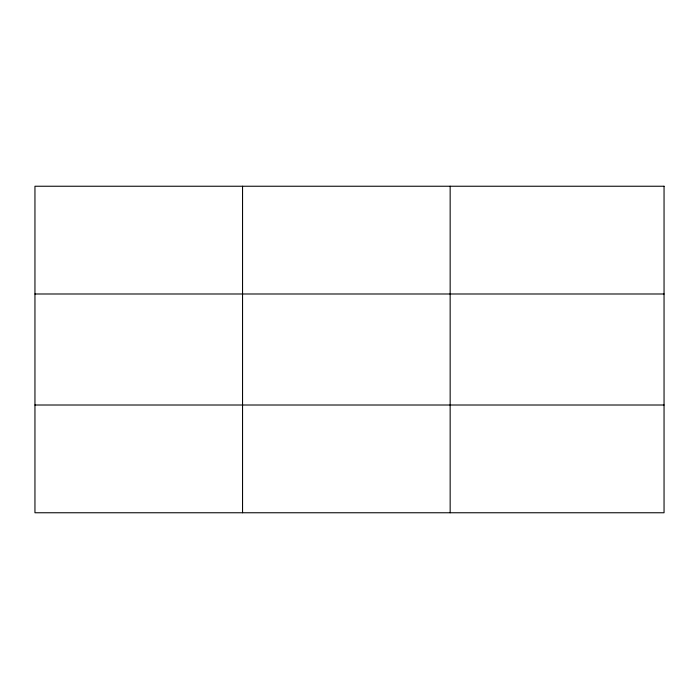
<?xml version="1.0" encoding="UTF-8"?>
<svg xmlns="http://www.w3.org/2000/svg" width="699" height="699" viewBox="0 0 699 699"><rect width="100%" height="100%" fill="white"/><g stroke="black" fill="none" stroke-linecap="round" stroke-linejoin="round"><path stroke-width="1.05" d="M34.95 293.991L664.05 293.991M34.95 405.009L664.05 405.009M450.156 186.24L450.156 512.76M242.553 186.24L242.553 512.76M664.05 186.24L34.95 186.24L34.95 512.76L664.05 512.76L664.05 186.24"/></g></svg>
